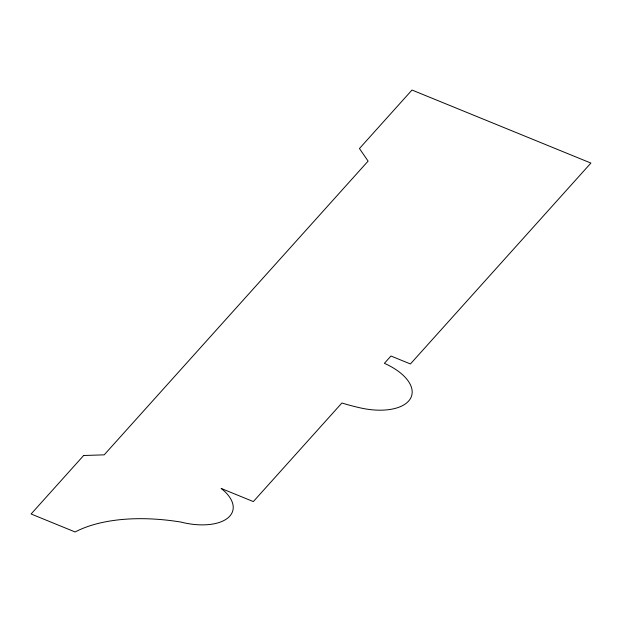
<?xml version="1.0" encoding="UTF-8"?>
<svg xmlns="http://www.w3.org/2000/svg" width="622" height="622" viewBox="0 0 622 622"><rect width="100%" height="100%" fill="white"/><g stroke="black" fill="none" stroke-linecap="round" stroke-linejoin="round"><path stroke-width="0.93" d="M83.651 455.506L31.1 513.997L75.114 531.966A144.848 73.303 14.7 0 1 180.916 522.068A47.925 24.25 14.7 0 0 228.002 517.838A47.925 24.25 14.7 0 0 221.152 488.441L253.341 501.581L341.906 402.994A118.81 60.124 14.7 0 0 359.936 407.799A49.869 25.238 14.7 0 0 410.567 398.321A49.869 25.238 14.7 0 0 384.388 363.326L390.958 356.009L410.419 363.956L590.9 163.073L411.997 90.034L359.446 148.526L368.1 161.106L104.193 454.845L83.651 455.506"/></g></svg>
